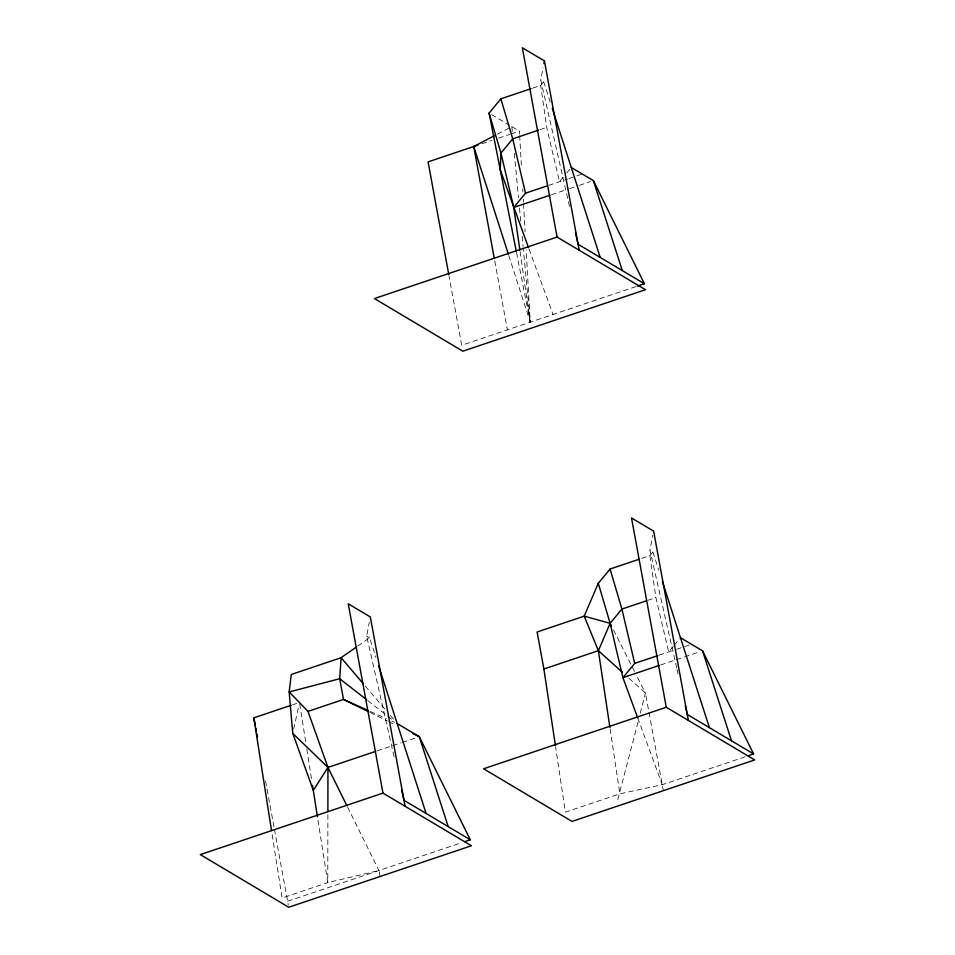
<?xml version="1.0" encoding="UTF-8"?>
<svg xmlns="http://www.w3.org/2000/svg" width="955" height="955" viewBox="0 0 955 955"><rect width="100%" height="100%" fill="white"/><g stroke="black" fill="none" stroke-linecap="round" stroke-linejoin="round"><path stroke-width="0.72" stroke-dasharray="4.78 3.58" d="M327.875 814.687L327.78 882.611L282.107 897.987L271.996 833.548M394.081 756.694L366.648 636.042L369.287 622.409M569.49 206.459L540.745 79.993L543.12 67.733M676.701 667.951L649.937 550.211L652.838 535.218M293.686 729.154L298.879 705.279M617.849 799.49L638.859 718.948M640.316 713.182L645.425 693.032L636.102 674.612M532.46 88.182L540.697 85.413L543.705 81.76L540.745 79.993M563.116 177.344L559.487 181.737L546.702 127.409L540.697 85.413M566.745 172.962L571.269 167.471M641.641 558.4L649.878 555.631L652.898 551.978L649.937 550.211M673.203 646.463L668.679 651.955L655.882 597.615L649.878 555.631M674.111 645.365L679.554 638.788M357.743 646.093L369.609 637.809L375.936 657.482M497.376 134.154L511.808 126.609L519.425 131.145L519.592 134.106M482.06 143.716L491.741 140.457M498.665 138.129L509.731 134.404M511.116 133.939L519.425 131.145M539.909 129.689L546.702 127.409M548.612 185.401L567.545 179.027M568.894 178.573L575.602 176.305M576.951 175.863L582.323 174.049M551.453 194.736L568.225 189.102M569.622 188.624L578.002 185.807M579.399 185.33L590.584 181.569M635.97 286.572L461.731 345.233L449.077 276.293M292.576 704.802L296.73 703.393M647.729 600.361L655.882 597.615M659.165 655.154L675.388 649.687M676.737 649.245L691.504 644.267M377.13 750.869L391.18 746.142M392.577 745.664L401.016 742.823M402.413 742.357L416.464 737.63M660.645 664.955L699.764 651.788M287.634 901.269L461.874 842.62M745.151 756.79L662.257 784.7L619.867 793.808L565.396 812.156L555.643 747.228M380.066 876.499L378.968 870.53L327.78 882.611L317.657 818.172M370.337 711.475L386.441 718.697M391.801 721.109L394.487 722.314M370.086 712.502L387.372 721.001M388.697 721.658L395.346 724.917M491.61 114.588L509.278 125.105M366.648 636.042L369.609 637.809M367.854 700.672L386.62 715.295M387.79 716.202L393.651 720.774M629.011 678.253L645.425 693.032L663.355 790.668M365.276 686.072L385.581 709.899M390.404 715.57L394.272 720.118M613.456 629.906L635.445 673.299M347.572 807.082L378.968 870.53M529.058 249.148L553.064 314.482M637.737 717.969L662.257 784.7M543.705 81.76L550.486 102.842M652.898 551.978L658.771 570.242M508.824 255.594L530.24 322.169L526.121 249.613M677.035 669.407L678.026 673.764M516.524 252.502L530.24 322.169L523.256 248.097M494.75 260.918L507.403 329.857M265.562 781.011L274.181 827.937M274.443 829.406L288.291 904.863M299.727 703.93L305.934 743.479M306.806 749.042L311.831 781.071M610.126 728.892L619.867 793.808M520.081 251.571L530.24 322.169M511.808 126.609L512.358 132.53M514.315 153.278L518.505 197.721M519.484 208.095L520.738 221.429M522.134 236.243L523.113 246.605M519.675 135.586L521.346 165.203M522.683 188.899L522.851 191.86M523.28 199.261L523.447 202.221M523.531 203.702L525.119 231.838"/><path stroke-width="1.43" d="M327.875 811.726L327.947 767.426L307.999 711.391L289.174 691.945L291.251 674.493L341.114 657.697L356.549 646.929M543.908 63.639L544.434 60.917L522.337 47.75L557.075 237.067L645.496 289.711L462.829 351.201L374.408 298.557L557.075 237.067M638.895 559.332L610.054 569.037L598.284 583.302L584.197 616.154L598.379 650.677L609.899 727.412M555.428 745.748L543.896 669.013L598.379 650.677L610.126 623.328L621.908 609.063L646.38 600.826M516.237 251.046L489.091 113.084L500.874 98.819L531.087 88.648M547.263 185.855L525.513 193.173L513.73 207.438L519.866 250.091M657.804 655.608L634.705 663.391L622.923 677.656L637.737 717.969M494.213 257.981L473.752 146.521L494.75 135.526M477.906 145.112L428.091 161.884L448.814 274.825M538.548 130.155L512.728 138.845L500.945 153.11L500.241 169.775L528.545 247.751M550.056 195.214L513.73 207.438L500.945 153.11L489.091 113.084M637.379 286.094L644.398 283.731L593.377 180.626L571.269 167.471M271.53 830.611L253.827 717.838L291.191 705.268M543.896 669.013L537.104 632.007L584.197 616.154L610.126 623.328L611.463 625.955M307.999 711.391L343.502 699.442L367.651 710.281M375.721 751.346L327.947 767.426L313.3 790.37L292.767 733.368L289.174 691.945L339.694 678.73L366.672 699.752M659.248 665.432L622.923 677.656L610.126 623.328L598.284 583.302M382.979 793.116L200.311 854.606L288.732 907.25L471.4 845.76L382.979 793.116L348.241 603.799L370.337 616.966L405.087 806.271M666.268 707.273L483.6 768.775L572.021 821.419L754.689 759.929L666.268 707.273L631.518 517.968L653.626 531.123L688.364 720.44M464.679 841.677L470.302 839.779L419.281 736.675L397.173 723.52M747.968 755.847L753.591 753.949L702.558 650.844L680.461 637.689M368.761 711.857L343.502 699.442L339.694 678.73L341.114 657.697L363.342 683.804M412.632 733.416L419.281 736.675L448.205 826.624M644.398 283.731L578.085 244.253L575.447 232.626M753.591 753.949L687.278 714.471L685.296 705.745M470.302 839.779L403.989 800.302L401.673 790.119M253.827 717.838L255.331 725.275M598.379 650.677L622.445 672.344M292.767 733.368L327.947 767.426L346.916 805.757M593.377 180.626L622.302 270.575M552.288 108.452L600.194 257.408M702.558 650.844L731.482 740.793M662.388 581.488L709.374 727.626M473.752 146.521L508.37 254.173M378.646 665.91L426.097 813.457M500.874 98.819L512.728 138.845L525.513 193.173M610.054 569.037L621.908 609.063L634.705 663.391M544.434 60.917L579.184 250.222M255.868 728.199L256.418 731.136M256.955 734.073L257.492 737.009M312.524 785.428L317.43 816.728"/></g></svg>
